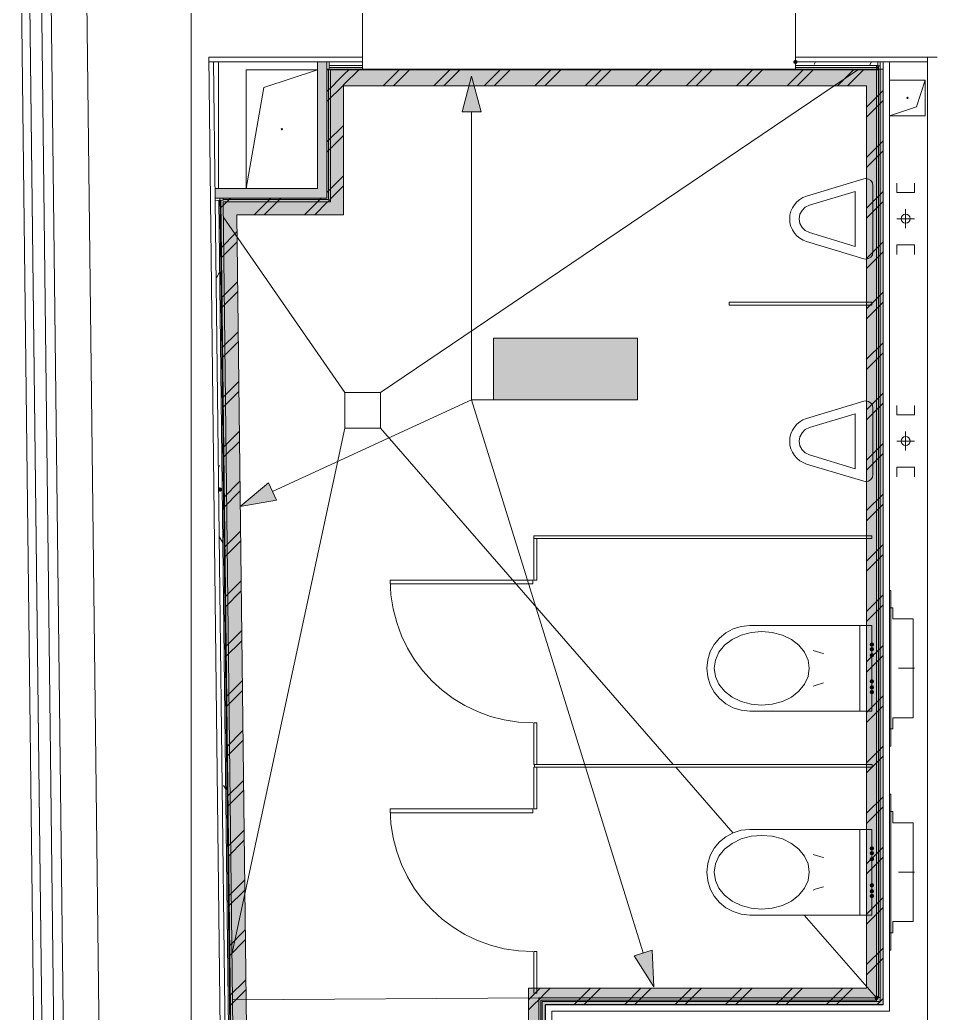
# Model space of a CAD drawing. Header units: millimetres. Extents: x 0 to 1189, y 0 to 841.
# Drawn here: x 680.97 to 719.36, y 448.33 to 490.1 of the extents above; entities that cross this region are included whole.
import ezdxf

# ---------------------------------------------------------------- set-up
doc = ezdxf.new("R2010")
doc.units = ezdxf.units.MM

msp = doc.modelspace()

# ---------------------------------------------------------------- hatches: boundary and pattern name
h = msp.add_hatch(color=7)
h.dxf.hatch_style = 2
h.paths.add_polyline_path([(693.87706, 482.605508), (693.477059, 482.605508), (693.477059, 488.334517), (693.87706, 488.334517)])
h = msp.add_hatch(color=7)
h.dxf.hatch_style = 2
h.paths.add_polyline_path([(713.57309, 488.244517), (713.636653, 488.270954), (713.66309, 488.334517), (713.636653, 488.398079), (713.57309, 488.424517), (713.503528, 488.398079), (713.47709, 488.334517), (713.503528, 488.270954)])
at = {"true_color": 0xcccccc}
h = msp.add_hatch(color=254, dxfattribs=at)
h.dxf.hatch_style = 2
h.paths.add_polyline_path([(694.577061, 487.334515), (693.87706, 487.334515), (693.87706, 488.034516)])
h = msp.add_hatch(color=254, dxfattribs=at)
h.dxf.hatch_style = 2
h.paths.add_polyline_path([(694.577061, 488.034516), (694.577061, 487.334515), (693.87706, 488.034516)])
h = msp.add_hatch(color=254, dxfattribs=at)
h.dxf.hatch_style = 2
h.paths.add_polyline_path([(694.577061, 487.334515), (694.577061, 488.034516), (716.557095, 488.034516), (716.557095, 487.334515)])
h = msp.add_hatch(color=254, dxfattribs=at)
h.dxf.hatch_style = 2
h.paths.add_polyline_path([(716.557095, 487.334515), (716.557095, 488.034516), (717.257096, 488.034516)])
h = msp.add_hatch(color=254, dxfattribs=at)
h.dxf.hatch_style = 2
h.paths.add_polyline_path([(716.557095, 487.334515), (717.257096, 488.034516), (717.257096, 487.334515)])
at = {"true_color": 0x0077b0}
h = msp.add_hatch(color=144, dxfattribs=at)
h.dxf.hatch_style = 2
h.paths.add_polyline_path([(699.956069, 487.734516), (700.35607, 486.242514), (699.556069, 486.242514)])
at = {"true_color": 0xcccccc}
h = msp.add_hatch(color=254, dxfattribs=at)
h.dxf.hatch_style = 2
h.paths.add_polyline_path([(694.577061, 482.605508), (693.87706, 482.605508), (693.87706, 487.334515), (694.577061, 487.334515)])
h = msp.add_hatch(color=254, dxfattribs=at)
h.dxf.hatch_style = 2
h.paths.add_polyline_path([(716.557095, 487.334515), (717.257096, 487.334515), (717.257096, 449.377457), (716.557095, 449.377457)])
h = msp.add_hatch(color=7)
h.dxf.hatch_style = 2
h.paths.add_polyline_path([(689.176053, 482.605508), (689.175053, 482.638508), (689.175053, 483.005509), (693.477059, 483.005509), (693.477059, 482.605508)])
h = msp.add_hatch(color=254, dxfattribs=at)
h.dxf.hatch_style = 2
h.paths.add_polyline_path([(690.083054, 481.905507), (689.383053, 481.905507), (689.375053, 482.605508)])
h = msp.add_hatch(color=254, dxfattribs=at)
h.dxf.hatch_style = 2
h.paths.add_polyline_path([(689.375053, 482.605508), (690.075054, 482.605508), (690.083054, 481.905507)])
h = msp.add_hatch(color=254, dxfattribs=at)
h.dxf.hatch_style = 2
h.paths.add_polyline_path([(690.083054, 481.905507), (690.075054, 482.605508), (693.87706, 482.605508), (693.87706, 481.905507)])
h = msp.add_hatch(color=254, dxfattribs=at)
h.dxf.hatch_style = 2
h.paths.add_polyline_path([(693.87706, 482.605508), (694.577061, 481.905507), (693.87706, 481.905507)])
h = msp.add_hatch(color=254, dxfattribs=at)
h.dxf.hatch_style = 2
h.paths.add_polyline_path([(694.577061, 482.605508), (694.577061, 481.905507), (693.87706, 482.605508)])
h = msp.add_hatch(color=254, dxfattribs=at)
h.dxf.hatch_style = 2
h.paths.add_polyline_path([(690.880056, 414.641404), (690.180054, 414.641404), (689.383053, 481.905507), (690.083054, 481.905507)])
at = {"true_color": 0xffffff}
h = msp.add_hatch(color=7, dxfattribs=at)
h.dxf.hatch_style = 2
h.paths.add_polyline_path([(700.874071, 476.717499), (706.93508, 476.717499), (706.93508, 474.129495), (700.874071, 474.129495)])
h = msp.add_hatch(color=7, dxfattribs=at)
h.dxf.hatch_style = 2
h.paths.add_polyline_path([(700.874071, 476.717499), (706.93508, 476.717499), (706.93508, 474.129495), (700.874071, 474.129495)])
h = msp.add_hatch(color=7, dxfattribs=at)
h.dxf.hatch_style = 2
h.paths.add_polyline_path([(700.874071, 476.717499), (706.93508, 476.717499), (706.93508, 474.129495), (700.874071, 474.129495)])
at = {"true_color": 0x0077b0}
h = msp.add_hatch(color=144, dxfattribs=at)
h.dxf.hatch_style = 2
h.paths.add_polyline_path([(701.177773, 476.736153), (702.18815, 476.736153), (702.261875, 476.710591), (702.286818, 476.634178), (702.286818, 474.816822), (702.261875, 474.742063), (702.18815, 474.718154), (702.111738, 474.742063), (702.086175, 474.816822), (702.086175, 476.532755), (701.279196, 476.532755), (701.279196, 474.816822), (701.253909, 474.742063), (701.177773, 474.718154), (701.101636, 474.742063), (701.076349, 474.816822), (701.076349, 476.634178), (701.101636, 476.710591)])
h = msp.add_hatch(color=144, dxfattribs=at)
h.dxf.hatch_style = 2
h.paths.add_polyline_path([(701.177773, 476.736153), (702.18815, 476.736153), (702.261875, 476.710591), (702.286818, 476.634178), (702.286818, 474.816822), (702.261875, 474.742063), (702.18815, 474.718154), (702.111738, 474.742063), (702.086175, 474.816822), (702.086175, 476.532755), (701.279196, 476.532755), (701.279196, 474.816822), (701.253909, 474.742063), (701.177773, 474.718154), (701.101636, 474.742063), (701.076349, 474.816822), (701.076349, 476.634178), (701.101636, 476.710591)])
h = msp.add_hatch(color=144, dxfattribs=at)
h.dxf.hatch_style = 2
h.paths.add_polyline_path([(701.177773, 476.736153), (702.18815, 476.736153), (702.261875, 476.710591), (702.286818, 476.634178), (702.286818, 474.816822), (702.261875, 474.742063), (702.18815, 474.718154), (702.111738, 474.742063), (702.086175, 474.816822), (702.086175, 476.532755), (701.279196, 476.532755), (701.279196, 474.816822), (701.253909, 474.742063), (701.177773, 474.718154), (701.101636, 474.742063), (701.076349, 474.816822), (701.076349, 476.634178), (701.101636, 476.710591)])
h = msp.add_hatch(color=144, dxfattribs=at)
h.dxf.hatch_style = 2
h.paths.add_polyline_path([(702.691653, 474.816822), (702.691653, 476.634178), (702.71694, 476.710591), (702.793077, 476.736153), (702.869214, 476.710591), (702.894501, 476.634178), (702.894501, 475.928623), (703.70148, 475.928623), (703.70148, 476.634178), (703.727042, 476.710591), (703.803455, 476.736153), (703.87718, 476.710591), (703.902122, 476.634178), (703.902122, 474.816822), (703.87718, 474.742063), (703.803455, 474.718154), (703.727042, 474.742063), (703.70148, 474.816822), (703.70148, 475.725776), (702.894501, 475.725776), (702.894501, 474.816822), (702.869214, 474.742063), (702.793077, 474.718154), (702.71694, 474.742063)])
h = msp.add_hatch(color=144, dxfattribs=at)
h.dxf.hatch_style = 2
h.paths.add_polyline_path([(702.691653, 474.816822), (702.691653, 476.634178), (702.71694, 476.710591), (702.793077, 476.736153), (702.869214, 476.710591), (702.894501, 476.634178), (702.894501, 475.928623), (703.70148, 475.928623), (703.70148, 476.634178), (703.727042, 476.710591), (703.803455, 476.736153), (703.87718, 476.710591), (703.902122, 476.634178), (703.902122, 474.816822), (703.87718, 474.742063), (703.803455, 474.718154), (703.727042, 474.742063), (703.70148, 474.816822), (703.70148, 475.725776), (702.894501, 475.725776), (702.894501, 474.816822), (702.869214, 474.742063), (702.793077, 474.718154), (702.71694, 474.742063)])
h = msp.add_hatch(color=144, dxfattribs=at)
h.dxf.hatch_style = 2
h.paths.add_polyline_path([(702.691653, 474.816822), (702.691653, 476.634178), (702.71694, 476.710591), (702.793077, 476.736153), (702.869214, 476.710591), (702.894501, 476.634178), (702.894501, 475.928623), (703.70148, 475.928623), (703.70148, 476.634178), (703.727042, 476.710591), (703.803455, 476.736153), (703.87718, 476.710591), (703.902122, 476.634178), (703.902122, 474.816822), (703.87718, 474.742063), (703.803455, 474.718154), (703.727042, 474.742063), (703.70148, 474.816822), (703.70148, 475.725776), (702.894501, 475.725776), (702.894501, 474.816822), (702.869214, 474.742063), (702.793077, 474.718154), (702.71694, 474.742063)])
h = msp.add_hatch(color=144, dxfattribs=at)
h.dxf.hatch_style = 2
h.paths.add_polyline_path([(706.226704, 476.736153), (706.327137, 476.727118), (706.420388, 476.699842), (706.505679, 476.654065), (706.582238, 476.58953), (706.647204, 476.511447), (706.693928, 476.425819), (706.722152, 476.332336), (706.731617, 476.230689), (706.708466, 476.086477), (706.639013, 475.940198), (706.004013, 474.918796), (706.630194, 474.918796), (706.70633, 474.893234), (706.731617, 474.816822), (706.70633, 474.742063), (706.630194, 474.718154), (705.823215, 474.718154), (705.747078, 474.742063), (705.721791, 474.816822), (705.738328, 474.876353), (706.478058, 476.064222), (706.516023, 476.146629), (706.52877, 476.230689), (706.507273, 476.347615), (706.441127, 476.445112), (706.343631, 476.511257), (706.226704, 476.532755), (706.142007, 476.516925), (706.06134, 476.469365), (705.984393, 476.389973), (705.910858, 476.278645), (705.874478, 476.243091), (705.823215, 476.230689), (705.747078, 476.256251), (705.721791, 476.332664), (705.730059, 476.3718), (705.832155, 476.531282), (705.948616, 476.645134), (706.07996, 476.713407)])
h = msp.add_hatch(color=144, dxfattribs=at)
h.dxf.hatch_style = 2
h.paths.add_polyline_path([(706.226704, 476.736153), (706.327137, 476.727118), (706.420388, 476.699842), (706.505679, 476.654065), (706.582238, 476.58953), (706.647204, 476.511447), (706.693928, 476.425819), (706.722152, 476.332336), (706.731617, 476.230689), (706.708466, 476.086477), (706.639013, 475.940198), (706.004013, 474.918796), (706.630194, 474.918796), (706.70633, 474.893234), (706.731617, 474.816822), (706.70633, 474.742063), (706.630194, 474.718154), (705.823215, 474.718154), (705.747078, 474.742063), (705.721791, 474.816822), (705.738328, 474.876353), (706.478058, 476.064222), (706.516023, 476.146629), (706.52877, 476.230689), (706.507273, 476.347615), (706.441127, 476.445112), (706.343631, 476.511257), (706.226704, 476.532755), (706.142007, 476.516925), (706.06134, 476.469365), (705.984393, 476.389973), (705.910858, 476.278645), (705.874478, 476.243091), (705.823215, 476.230689), (705.747078, 476.256251), (705.721791, 476.332664), (705.730059, 476.3718), (705.832155, 476.531282), (705.948616, 476.645134), (706.07996, 476.713407)])
h = msp.add_hatch(color=144, dxfattribs=at)
h.dxf.hatch_style = 2
h.paths.add_polyline_path([(706.226704, 476.736153), (706.327137, 476.727118), (706.420388, 476.699842), (706.505679, 476.654065), (706.582238, 476.58953), (706.647204, 476.511447), (706.693928, 476.425819), (706.722152, 476.332336), (706.731617, 476.230689), (706.708466, 476.086477), (706.639013, 475.940198), (706.004013, 474.918796), (706.630194, 474.918796), (706.70633, 474.893234), (706.731617, 474.816822), (706.70633, 474.742063), (706.630194, 474.718154), (705.823215, 474.718154), (705.747078, 474.742063), (705.721791, 474.816822), (705.738328, 474.876353), (706.478058, 476.064222), (706.516023, 476.146629), (706.52877, 476.230689), (706.507273, 476.347615), (706.441127, 476.445112), (706.343631, 476.511257), (706.226704, 476.532755), (706.142007, 476.516925), (706.06134, 476.469365), (705.984393, 476.389973), (705.910858, 476.278645), (705.874478, 476.243091), (705.823215, 476.230689), (705.747078, 476.256251), (705.721791, 476.332664), (705.730059, 476.3718), (705.832155, 476.531282), (705.948616, 476.645134), (706.07996, 476.713407)])
h = msp.add_hatch(color=144, dxfattribs=at)
h.dxf.hatch_style = 2
h.paths.add_polyline_path([(705.215361, 475.220311), (704.408381, 475.220311), (704.332245, 475.245874), (704.306958, 475.322286), (704.332245, 475.398423), (704.408381, 475.42371), (705.215361, 475.42371), (705.291497, 475.398423), (705.316784, 475.322286), (705.291497, 475.245874)])
h = msp.add_hatch(color=144, dxfattribs=at)
h.dxf.hatch_style = 2
h.paths.add_polyline_path([(705.215361, 475.220311), (704.408381, 475.220311), (704.332245, 475.245874), (704.306958, 475.322286), (704.332245, 475.398423), (704.408381, 475.42371), (705.215361, 475.42371), (705.291497, 475.398423), (705.316784, 475.322286), (705.291497, 475.245874)])
h = msp.add_hatch(color=144, dxfattribs=at)
h.dxf.hatch_style = 2
h.paths.add_polyline_path([(705.215361, 475.220311), (704.408381, 475.220311), (704.332245, 475.245874), (704.306958, 475.322286), (704.332245, 475.398423), (704.408381, 475.42371), (705.215361, 475.42371), (705.291497, 475.398423), (705.316784, 475.322286), (705.291497, 475.245874)])
h = msp.add_hatch(color=7)
h.dxf.hatch_style = 2
h.paths.add_polyline_path([(689.384053, 470.439489), (689.320491, 470.413052), (689.294053, 470.349489), (689.320491, 470.285927), (689.384053, 470.259489), (689.447616, 470.285927), (689.474053, 470.349489), (689.447616, 470.413052)])
h = msp.add_hatch(color=144, dxfattribs=at)
h.dxf.hatch_style = 2
h.paths.add_polyline_path([(690.232055, 469.640488), (691.420056, 470.62949), (691.755057, 469.902489)])
h = msp.add_hatch(color=7)
h.dxf.hatch_style = 2
h.paths.add_polyline_path([(716.787095, 463.744479), (716.850658, 463.770917), (716.877095, 463.834479), (716.850658, 463.898042), (716.787095, 463.924479), (716.777095, 463.924479), (716.713532, 463.898042), (716.687095, 463.834479), (716.713532, 463.770917), (716.777095, 463.744479)])
h = msp.add_hatch(color=7)
h.dxf.hatch_style = 2
h.paths.add_polyline_path([(716.777095, 463.724479), (716.713532, 463.698042), (716.687095, 463.634479), (716.713532, 463.570916), (716.777095, 463.544479), (716.787095, 463.544479), (716.850658, 463.570916), (716.877095, 463.634479), (716.850658, 463.698042), (716.787095, 463.724479)])
h = msp.add_hatch(color=7)
h.dxf.hatch_style = 2
h.paths.add_polyline_path([(716.787095, 463.294479), (716.850658, 463.320916), (716.877095, 463.384479), (716.850658, 463.448041), (716.787095, 463.474479), (716.777095, 463.474479), (716.713532, 463.448041), (716.687095, 463.384479), (716.713532, 463.320916), (716.777095, 463.294479)])
h = msp.add_hatch(color=7)
h.dxf.hatch_style = 2
h.paths.add_polyline_path([(716.777095, 462.374477), (716.713532, 462.34804), (716.687095, 462.284477), (716.713532, 462.220914), (716.777095, 462.194477), (716.787095, 462.194477), (716.850658, 462.220914), (716.877095, 462.284477), (716.850658, 462.34804), (716.787095, 462.374477)])
h = msp.add_hatch(color=7)
h.dxf.hatch_style = 2
h.paths.add_polyline_path([(716.787095, 461.944476), (716.850658, 461.970914), (716.877095, 462.034477), (716.850658, 462.098039), (716.787095, 462.124477), (716.777095, 462.124477), (716.713532, 462.098039), (716.687095, 462.034477), (716.713532, 461.970914), (716.777095, 461.944476)])
h = msp.add_hatch(color=7)
h.dxf.hatch_style = 2
h.paths.add_polyline_path([(716.777095, 461.924476), (716.713532, 461.898039), (716.687095, 461.834476), (716.713532, 461.770914), (716.777095, 461.744476), (716.787095, 461.744476), (716.850658, 461.770914), (716.877095, 461.834476), (716.850658, 461.898039), (716.787095, 461.924476)])
h = msp.add_hatch(color=7)
h.dxf.hatch_style = 2
h.paths.add_polyline_path([(716.787095, 455.170466), (716.850658, 455.196904), (716.877095, 455.260466), (716.850658, 455.324029), (716.787095, 455.350466), (716.777095, 455.350466), (716.713532, 455.324029), (716.687095, 455.260466), (716.713532, 455.196904), (716.777095, 455.170466)])
h = msp.add_hatch(color=7)
h.dxf.hatch_style = 2
h.paths.add_polyline_path([(716.777095, 455.150466), (716.713532, 455.124029), (716.687095, 455.060466), (716.713532, 454.996903), (716.777095, 454.970466), (716.787095, 454.970466), (716.850658, 454.996903), (716.877095, 455.060466), (716.850658, 455.124029), (716.787095, 455.150466)])
h = msp.add_hatch(color=7)
h.dxf.hatch_style = 2
h.paths.add_polyline_path([(716.787095, 454.720465), (716.850658, 454.746903), (716.877095, 454.810466), (716.850658, 454.874028), (716.787095, 454.900466), (716.777095, 454.900466), (716.713532, 454.874028), (716.687095, 454.810466), (716.713532, 454.746903), (716.777095, 454.720465)])
h = msp.add_hatch(color=7)
h.dxf.hatch_style = 2
h.paths.add_polyline_path([(716.777095, 453.800464), (716.713532, 453.774026), (716.687095, 453.710464), (716.713532, 453.646901), (716.777095, 453.620464), (716.787095, 453.620464), (716.850658, 453.646901), (716.877095, 453.710464), (716.850658, 453.774026), (716.787095, 453.800464)])
h = msp.add_hatch(color=7)
h.dxf.hatch_style = 2
h.paths.add_polyline_path([(716.787095, 453.370463), (716.850658, 453.396901), (716.877095, 453.460463), (716.850658, 453.524026), (716.787095, 453.550464), (716.777095, 453.550464), (716.713532, 453.524026), (716.687095, 453.460463), (716.713532, 453.396901), (716.777095, 453.370463)])
h = msp.add_hatch(color=7)
h.dxf.hatch_style = 2
h.paths.add_polyline_path([(716.777095, 453.350463), (716.713532, 453.324026), (716.687095, 453.260463), (716.713532, 453.196901), (716.777095, 453.170463), (716.787095, 453.170463), (716.850658, 453.196901), (716.877095, 453.260463), (716.850658, 453.324026), (716.787095, 453.350463)])
h = msp.add_hatch(color=144, dxfattribs=at)
h.dxf.hatch_style = 2
h.paths.add_polyline_path([(707.611081, 449.440457), (706.78708, 450.748459), (707.551081, 450.98546)])
at = {"true_color": 0xcccccc}
h = msp.add_hatch(color=254, dxfattribs=at)
h.dxf.hatch_style = 2
h.paths.add_polyline_path([(702.350073, 449.377457), (703.050074, 449.377457), (703.050074, 448.677456)])
h = msp.add_hatch(color=254, dxfattribs=at)
h.dxf.hatch_style = 2
h.paths.add_polyline_path([(702.350073, 448.677456), (702.350073, 449.377457), (703.050074, 448.677456)])
h = msp.add_hatch(color=254, dxfattribs=at)
h.dxf.hatch_style = 2
h.paths.add_polyline_path([(716.557095, 449.377457), (716.557095, 448.677456), (703.050074, 448.677456), (703.050074, 449.377457)])
h = msp.add_hatch(color=254, dxfattribs=at)
h.dxf.hatch_style = 2
h.paths.add_polyline_path([(716.557095, 449.377457), (717.257096, 449.377457), (717.257096, 448.677456)])
h = msp.add_hatch(color=254, dxfattribs=at)
h.dxf.hatch_style = 2
h.paths.add_polyline_path([(716.557095, 448.677456), (716.557095, 449.377457), (717.257096, 448.677456)])
h = msp.add_hatch(color=7)
h.dxf.hatch_style = 2
h.paths.add_polyline_path([(717.067096, 448.984457), (717.040658, 449.048019), (716.977095, 449.074457), (716.913533, 449.048019), (716.887095, 448.984457), (716.887095, 448.970457), (716.913533, 448.906894), (716.977095, 448.880456), (717.040658, 448.906894), (717.067096, 448.970457)])
h = msp.add_hatch(color=254, dxfattribs=at)
h.dxf.hatch_style = 2
h.paths.add_polyline_path([(702.350073, 448.677456), (703.050074, 448.677456), (703.050074, 446.887453), (702.350073, 446.887453)])

# ---------------------------------------------------------------- linework, layer by layer
at = {"color": 7, "lineweight": 0}
for points in [[(688.173051, 237.332133), (688.173051, 497.564531)], [(681.847042, 422.416416), (680.96804, 496.99653)], [(682.195042, 422.066416), (681.316041, 496.640529)], [(681.322041, 496.646529), (682.201042, 422.065416)], [(681.819042, 496.134529), (682.564043, 432.935432)], [(682.964043, 432.940432), (682.240042, 494.434526)], [(684.464046, 432.957432), (683.740045, 494.434526)], [(695.367062, 488.534517), (695.367062, 491.834522)], [(713.56709, 491.834522), (713.56709, 488.534517)], [(688.909052, 488.534517), (695.367062, 488.534517)], [(688.909052, 488.534517), (688.909052, 488.334517)], [(689.561053, 433.217433), (688.909052, 488.534517)], [(688.909052, 488.334517), (693.96706, 488.334517)], [(689.112053, 488.337517), (688.912053, 488.334517)], [(689.180053, 482.513508), (689.112053, 488.337517)], [(689.311053, 488.334517), (689.311053, 483.005509)], [(693.477059, 488.334517), (693.477059, 483.005509)], [(693.87706, 488.334517), (693.87706, 482.605508)], [(693.96706, 488.334517), (695.367062, 488.334517)], [(693.96706, 488.334517), (693.96706, 488.004516)], [(695.367062, 488.004516), (695.367062, 488.534517)], [(719.527099, 488.534517), (713.56709, 488.534517)], [(713.56709, 488.534517), (713.56709, 488.004516)], [(717.037095, 488.334517), (713.57309, 488.334517)], [(714.418091, 488.334517), (714.352091, 488.219517)], [(716.765095, 488.334517), (716.678095, 488.184517)], [(717.037095, 488.334517), (719.127099, 488.334517)], [(717.037095, 488.004516), (717.037095, 488.334517)], [(717.127096, 488.334517), (717.127096, 448.820456)], [(717.257096, 448.690456), (717.257096, 488.334517)], [(717.527096, 448.420456), (717.527096, 488.334517)], [(719.127099, 413.741403), (719.127099, 488.534517)], [(690.477055, 483.005509), (690.477055, 488.005516)], [(690.477055, 488.005516), (693.477059, 488.005516)], [(693.477059, 488.005516), (690.477055, 488.005516)], [(690.477055, 488.005516), (690.477055, 483.005509)], [(691.227056, 487.255515), (693.477059, 488.005516)], [(693.87706, 488.034516), (693.87706, 487.334515)], [(716.557095, 488.034516), (693.87706, 488.034516)], [(693.96706, 488.004516), (693.87706, 488.004516)], [(693.93706, 482.545508), (693.93706, 488.004516)], [(693.96706, 488.184517), (695.367062, 488.184517)], [(693.96706, 488.094516), (695.367062, 488.094516)], [(694.02706, 488.004516), (695.367062, 488.004516)], [(694.02706, 482.455508), (694.02706, 488.004516)], [(694.577061, 487.364515), (695.247062, 488.034516)], [(694.577061, 487.789516), (694.823062, 488.034516)], [(713.56709, 488.004516), (695.367062, 488.004516)], [(716.194094, 488.004516), (696.127064, 474.434496)], [(696.244064, 487.334515), (696.944065, 488.034516)], [(696.669064, 487.334515), (697.369065, 488.034516)], [(698.366067, 487.334515), (699.066068, 488.034516)], [(698.790068, 487.334515), (699.490069, 488.034516)], [(700.48707, 487.334515), (701.187071, 488.034516)], [(700.911071, 487.334515), (701.611072, 488.034516)], [(702.608073, 487.334515), (703.308074, 488.034516)], [(703.033074, 487.334515), (703.733075, 488.034516)], [(704.730077, 487.334515), (705.430078, 488.034516)], [(705.154077, 487.334515), (705.854078, 488.034516)], [(706.85108, 487.334515), (707.551081, 488.034516)], [(707.275081, 487.334515), (707.975082, 488.034516)], [(708.972083, 487.334515), (709.672084, 488.034516)], [(709.397084, 487.334515), (710.097085, 488.034516)], [(711.094086, 487.334515), (711.794087, 488.034516)], [(711.518087, 487.334515), (712.218088, 488.034516)], [(713.21509, 487.334515), (713.915091, 488.034516)], [(713.56709, 488.184517), (717.037095, 488.184517)], [(713.56709, 488.094516), (717.037095, 488.094516)], [(713.56709, 488.004516), (717.037095, 488.004516)], [(713.63909, 487.334515), (714.339091, 488.034516)], [(715.336093, 487.334515), (716.036094, 488.034516)], [(715.761094, 487.334515), (716.461095, 488.034516)], [(717.257096, 488.034516), (716.557095, 488.034516)], [(717.127096, 488.169517), (716.977095, 488.169517)], [(716.977095, 488.169517), (716.977095, 448.984457)], [(717.067096, 488.169517), (717.067096, 448.984457)], [(717.257096, 449.377457), (717.257096, 488.034516)], [(694.12306, 487.334515), (694.350061, 487.562516)], [(694.350061, 487.562516), (694.577061, 487.789516)], [(717.527096, 487.570516), (719.027099, 487.570516)], [(719.027099, 487.570516), (717.527096, 487.570516)], [(719.027099, 487.570516), (718.652098, 486.445514)], [(719.027099, 487.570516), (719.027099, 486.070513)], [(719.027099, 486.070513), (719.027099, 487.570516)], [(690.477055, 483.005509), (691.227056, 487.255515)], [(693.87706, 486.664514), (694.547061, 487.334515)], [(693.87706, 487.089515), (694.12306, 487.334515)], [(693.87706, 487.334515), (693.87706, 482.605508)], [(694.547061, 487.334515), (694.562061, 487.349515)], [(694.562061, 487.349515), (694.577061, 487.364515)], [(694.577061, 487.334515), (716.557095, 487.334515)], [(694.577061, 481.905507), (694.577061, 487.334515)], [(716.557095, 487.334515), (716.557095, 449.377457)], [(716.557095, 486.434514), (717.257096, 487.134515)], [(716.557095, 486.010513), (717.257096, 486.710514)], [(718.252097, 486.820514), (718.277097, 486.845514), (718.302097, 486.820514)], [(718.252097, 486.820514), (718.265097, 486.842514)], [(718.302097, 486.820514), (718.277097, 486.795514), (718.252097, 486.820514)], [(718.301097, 486.814514), (718.277097, 486.795514), (718.265097, 486.799514)], [(718.277097, 486.845514), (718.301097, 486.827514)], [(718.652098, 486.445514), (717.527096, 486.070513)], [(719.027099, 486.070513), (717.527096, 486.070513)], [(717.527096, 486.070513), (719.027099, 486.070513)], [(691.952057, 485.505512), (691.977057, 485.530512), (692.002057, 485.505512)], [(692.002057, 485.505512), (691.977057, 485.480512), (691.952057, 485.505512)], [(691.953057, 485.511512), (691.977057, 485.530512), (691.990057, 485.526512)], [(691.977057, 485.480512), (691.953057, 485.498512)], [(692.002057, 485.505512), (691.990057, 485.483512)], [(693.87706, 484.967512), (694.577061, 485.667513)], [(693.87706, 484.543511), (694.577061, 485.243512)], [(716.557095, 484.313511), (717.257096, 485.013512)], [(716.557095, 483.88951), (717.257096, 484.589511)], [(693.87706, 482.846508), (694.577061, 483.546509)], [(716.440095, 483.418509), (714.038091, 482.692508)], [(716.440095, 483.418509), (716.527095, 483.430509), (716.644001, 483.406978), (716.739345, 483.342759), (716.803564, 483.247415), (716.827095, 483.130509)], [(693.477059, 483.005509), (689.175053, 483.005509)], [(689.175053, 483.005509), (689.175053, 482.605508)], [(694.06006, 482.605508), (694.577061, 483.122509)], [(716.077094, 482.890508), (714.154091, 482.309508)], [(716.077094, 480.579505), (716.077094, 482.890508)], [(716.557095, 482.191507), (717.257096, 482.891508)], [(716.827095, 480.341505), (716.827095, 483.130509)], [(717.827097, 483.240509), (717.827097, 482.840508)], [(718.577098, 482.840508), (718.577098, 483.240509)], [(693.87706, 482.605508), (689.175053, 482.605508)], [(689.510053, 482.517508), (689.180053, 482.513508)], [(689.761054, 433.220433), (689.180053, 482.513508)], [(689.911054, 433.222433), (689.330053, 482.514508)], [(689.375053, 482.605508), (689.383053, 481.905507)], [(693.87706, 482.605508), (689.375053, 482.605508)], [(689.384053, 482.595508), (689.393053, 482.605508)], [(690.001054, 433.223433), (689.420053, 482.515508)], [(689.509053, 482.605508), (689.510053, 482.517508)], [(689.510053, 482.545508), (693.93706, 482.545508)], [(690.091054, 433.224433), (689.511053, 482.455508)], [(689.511053, 482.455508), (694.02706, 482.455508)], [(689.597054, 482.385508), (689.817054, 482.605508)], [(690.814055, 481.905507), (691.514056, 482.605508)], [(691.239056, 481.905507), (691.939057, 482.605508)], [(692.936059, 481.905507), (693.63606, 482.605508)], [(693.87706, 482.422508), (693.96906, 482.513508)], [(693.96906, 482.513508), (694.06006, 482.605508)], [(714.040091, 480.777505), (713.888007, 480.836714), (713.750231, 480.918177), (713.628604, 481.019398), (713.524965, 481.137881), (713.441154, 481.271129), (713.379012, 481.416647), (713.340377, 481.571938), (713.32709, 481.734507), (713.340332, 481.897036), (713.37884, 482.052242), (713.440785, 482.197673), (713.52434, 482.330883), (713.627676, 482.44942), (713.748965, 482.550836), (713.88638, 482.632682), (714.038091, 482.692508)], [(716.557095, 481.767507), (717.257096, 482.467508)], [(717.827097, 482.840508), (718.577098, 482.840508)], [(689.380053, 482.167507), (689.597054, 482.385508)], [(693.360059, 481.905507), (693.87706, 482.422508)], [(714.155091, 481.160506), (713.98106, 481.24499), (713.845841, 481.376631), (713.758247, 481.54371), (713.72709, 481.734507), (713.75809, 481.925319), (713.845341, 482.092507), (713.980216, 482.224445), (714.154091, 482.309508)], [(718.202097, 481.340506), (718.202097, 482.140507)], [(689.383053, 481.905507), (690.180054, 414.641404)], [(689.517053, 481.826507), (694.627061, 474.434496)], [(690.083054, 481.905507), (693.87706, 481.905507)], [(690.880056, 414.641404), (690.083054, 481.905507)], [(694.577061, 481.905507), (693.87706, 481.905507)], [(718.577098, 481.740507), (717.827097, 481.740507)], [(689.400053, 480.490505), (690.092054, 481.182506)], [(689.405053, 480.071504), (690.097054, 480.762505)], [(714.040091, 480.777505), (716.440095, 480.052504)], [(714.155091, 481.160506), (716.077094, 480.579505)], [(716.557095, 480.070504), (717.257096, 480.770505)], [(716.557095, 479.646503), (717.257096, 480.346505)], [(717.827097, 480.640505), (718.577098, 480.640505)], [(717.827097, 480.240504), (717.827097, 480.640505)], [(718.577098, 480.640505), (718.577098, 480.240504)], [(716.827095, 480.341505), (716.803564, 480.222598), (716.739345, 480.127254), (716.644001, 480.063035), (716.527095, 480.039504), (716.440095, 480.052504)], [(689.366053, 479.487503), (689.234053, 479.258503)], [(689.425053, 478.393502), (690.116054, 479.085503)], [(689.430053, 477.974501), (690.121054, 478.666502)], [(716.557095, 477.949501), (717.257096, 478.649502)], [(716.777095, 478.230501), (710.777086, 478.230501)], [(710.777086, 478.230501), (710.777086, 478.110501)], [(710.777086, 478.110501), (716.777095, 478.110501)], [(716.557095, 477.5255), (717.257096, 478.225501)], [(716.777095, 478.110501), (716.777095, 478.230501)], [(689.449053, 476.297498), (690.141054, 476.989499)], [(689.454053, 475.878498), (690.146054, 476.569499)], [(716.557095, 475.828498), (717.257096, 476.528499)], [(716.557095, 475.403497), (717.257096, 476.103498)], [(689.474053, 474.200495), (690.166054, 474.892496)], [(689.479053, 473.781495), (690.171054, 474.473496)], [(696.127064, 474.434496), (694.627061, 474.434496)], [(694.627061, 474.434496), (694.627061, 472.934493)], [(696.127064, 472.934493), (696.127064, 474.434496)], [(716.557095, 473.706494), (717.257096, 474.406495)], [(716.440095, 474.065495), (714.038091, 473.339494)], [(716.440095, 474.065495), (716.527095, 474.077495), (716.644001, 474.053964), (716.739345, 473.989745), (716.803564, 473.894401), (716.827095, 473.777495)], [(716.557095, 473.282494), (717.257096, 473.982495)], [(716.827095, 470.98849), (716.827095, 473.777495)], [(717.827097, 473.887495), (717.827097, 473.487494)], [(718.577098, 473.487494), (718.577098, 473.887495)], [(714.040091, 471.423491), (713.888007, 471.48303), (713.750231, 471.564741), (713.628604, 471.66614), (713.524965, 471.784741), (713.441154, 471.918062), (713.379012, 472.063617), (713.340377, 472.218922), (713.32709, 472.381492), (713.340332, 472.544022), (713.37884, 472.699227), (713.440785, 472.844659), (713.52434, 472.977868), (713.627676, 473.096406), (713.748965, 473.197822), (713.88638, 473.279668), (714.038091, 473.339494)], [(716.077094, 473.537494), (714.154091, 472.956493)], [(716.077094, 471.226491), (716.077094, 473.537494)], [(717.827097, 473.487494), (718.577098, 473.487494)], [(694.627061, 472.934493), (689.884054, 450.798459)], [(694.627061, 472.934493), (696.127064, 472.934493)], [(696.127064, 472.934493), (708.433082, 458.790472)], [(714.155091, 471.806492), (713.98106, 471.891132), (713.845841, 472.023117), (713.758247, 472.190539), (713.72709, 472.381492), (713.75809, 472.572305), (713.845341, 472.739493), (713.980216, 472.871431), (714.154091, 472.956493)], [(689.499053, 472.104492), (690.191054, 472.796493)], [(718.202097, 471.987492), (718.202097, 472.787493)], [(689.504053, 471.685491), (690.196054, 472.376492)], [(716.557095, 471.585491), (717.257096, 472.285492)], [(718.577098, 472.387492), (717.827097, 472.387492)], [(714.155091, 471.806492), (716.077094, 471.226491)], [(716.557095, 471.161491), (717.257096, 471.861492)], [(689.365053, 471.357491), (689.313053, 471.266491)], [(714.040091, 471.423491), (716.440095, 470.69949)], [(717.827097, 471.287491), (718.577098, 471.287491)], [(717.827097, 470.88749), (717.827097, 471.287491)], [(718.577098, 471.287491), (718.577098, 470.88749)], [(716.827095, 470.98849), (716.803564, 470.869006), (716.739345, 470.773615), (716.644001, 470.709162), (716.527095, 470.68549), (716.440095, 470.69949)], [(689.384053, 470.349489), (689.322053, 470.456489)], [(689.524053, 470.007489), (690.216054, 470.69949)], [(689.529053, 469.588488), (690.221055, 470.280489)], [(716.557095, 469.464488), (717.257096, 470.164489)], [(716.557095, 469.039487), (717.257096, 469.739488)], [(689.500053, 468.116486), (689.352053, 468.372486)], [(689.549053, 467.911486), (690.241055, 468.603487)], [(716.777095, 468.410486), (702.577073, 468.410486)], [(702.577073, 468.410486), (702.577073, 468.290486)], [(702.577073, 468.290486), (716.777095, 468.290486)], [(702.577073, 468.290486), (702.577073, 466.540483)], [(702.697074, 468.290486), (702.577073, 468.290486)], [(702.697074, 466.540483), (702.697074, 468.290486)], [(716.777095, 468.290486), (716.777095, 468.410486)], [(689.554053, 467.492485), (690.246055, 468.184486)], [(716.557095, 467.342485), (717.257096, 468.042486)], [(716.557095, 466.918484), (717.257096, 467.618485)], [(689.574054, 465.814482), (690.265055, 466.506483)], [(702.537073, 460.540474), (701.923724, 460.571459), (701.328066, 460.662402), (700.753117, 460.810284), (700.201898, 461.012084), (699.677427, 461.264786), (699.182722, 461.565368), (698.720805, 461.910814), (698.294692, 462.298102), (697.907403, 462.724215), (697.561958, 463.186133), (697.261376, 463.680837), (697.008674, 464.205308), (696.806873, 464.756527), (696.658992, 465.331476), (696.568049, 465.927134), (696.537064, 466.540483)], [(696.537064, 466.380483), (696.537064, 466.540483)], [(702.537073, 466.540483), (696.537064, 466.540483)], [(702.537073, 466.380483), (696.537064, 466.380483)], [(702.537073, 466.380483), (702.537073, 466.540483)], [(702.577073, 466.540483), (702.697074, 466.540483)], [(689.579054, 465.395482), (690.270055, 466.087483)], [(716.557095, 465.221481), (717.257096, 465.921483)], [(717.527096, 466.109483), (717.577096, 466.109483)], [(717.577096, 466.109483), (717.577096, 459.559473)], [(716.557095, 464.797481), (717.257096, 465.497482)], [(717.527096, 465.384482), (717.667096, 465.384482)], [(717.667096, 465.384482), (717.667096, 464.914481)], [(717.667096, 464.914481), (718.517098, 464.914481)], [(718.517098, 464.914481), (718.517098, 460.754475)], [(711.646087, 461.034475), (711.283356, 461.071049), (710.945492, 461.175944), (710.639738, 461.341917), (710.373335, 461.561726), (710.153526, 461.828129), (709.987553, 462.133883), (709.882659, 462.471747), (709.846084, 462.834478), (709.882659, 463.197496), (709.987553, 463.535494), (710.153526, 463.841266), (710.373335, 464.107605), (710.639738, 464.327302), (710.945492, 464.493152), (711.283356, 464.597947), (711.646087, 464.634481)], [(716.777095, 464.634481), (711.646087, 464.634481)], [(716.277094, 461.034475), (716.277094, 464.634481)], [(716.277094, 464.634481), (716.777095, 464.634481)], [(716.777095, 461.034475), (716.777095, 464.634481)], [(716.777095, 464.634481), (716.777095, 461.034475)], [(689.598054, 463.718479), (690.290055, 464.41048)], [(710.905086, 464.04648), (711.284087, 464.23148)], [(711.284087, 464.23148), (711.707087, 464.34648)], [(711.707087, 464.34648), (712.152088, 464.38448)], [(712.152088, 464.38448), (712.597089, 464.34648)], [(712.597089, 464.34648), (713.020089, 464.23148)], [(713.020089, 464.23148), (713.39909, 464.04648)], [(689.603054, 463.299479), (690.295055, 463.99148)], [(710.350085, 463.507479), (710.589086, 463.801479)], [(710.589086, 463.801479), (710.905086, 464.04648)], [(713.39909, 464.04648), (713.71609, 463.801479)], [(713.71609, 463.801479), (713.954091, 463.507479)], [(716.557095, 463.100478), (717.257096, 463.800479)], [(716.787095, 463.634479), (716.787095, 463.834479)], [(716.787095, 463.634479), (716.787095, 463.834479)], [(710.202085, 463.179478), (710.350085, 463.507479)], [(713.954091, 463.507479), (714.102091, 463.179478)], [(714.315091, 463.584479), (714.729092, 463.457479)], [(714.729092, 463.457479), (714.755092, 463.452479)], [(716.557095, 462.675478), (717.257096, 463.375479)], [(716.787095, 463.366479), (716.787095, 463.384479)], [(716.787095, 462.284477), (716.787095, 463.384479)], [(710.152085, 462.834478), (710.202085, 463.179478)], [(710.202085, 462.490477), (710.152085, 462.834478)], [(714.102091, 463.179478), (714.152091, 462.834478)], [(714.152091, 462.834478), (714.102091, 462.490477)], [(717.900097, 462.834478), (718.580098, 462.834478)], [(710.350085, 462.162477), (710.202085, 462.490477)], [(714.102091, 462.490477), (713.954091, 462.162477)], [(689.623054, 461.622476), (690.315055, 462.313477)], [(710.589086, 461.868476), (710.350085, 462.162477)], [(713.954091, 462.162477), (713.71609, 461.868476)], [(714.401091, 462.118477), (714.315091, 462.085477)], [(714.755092, 462.217477), (714.401091, 462.118477)], [(716.787095, 462.284477), (716.787095, 462.303477)], [(716.787095, 461.834476), (716.787095, 462.034477)], [(716.787095, 461.834476), (716.787095, 462.034477)], [(689.628054, 461.202475), (690.320055, 461.894476)], [(710.905086, 461.623476), (710.589086, 461.868476)], [(711.284087, 461.438476), (710.905086, 461.623476)], [(713.39909, 461.623476), (713.020089, 461.438476)], [(713.71609, 461.868476), (713.39909, 461.623476)], [(716.557095, 460.978475), (717.257096, 461.678476)], [(711.707087, 461.323475), (711.284087, 461.438476)], [(712.152088, 461.284475), (711.707087, 461.323475)], [(712.597089, 461.323475), (712.152088, 461.284475)], [(713.020089, 461.438476), (712.597089, 461.323475)], [(716.557095, 460.554474), (717.257096, 461.254475)], [(711.646087, 461.034475), (716.777095, 461.034475)], [(716.777095, 461.034475), (716.277094, 461.034475)], [(717.667096, 460.754475), (717.667096, 460.284474)], [(718.517098, 460.754475), (717.667096, 460.754475)], [(702.577073, 460.540474), (702.577073, 458.790472)], [(702.697074, 460.540474), (702.577073, 460.540474)], [(702.697074, 458.790472), (702.697074, 460.540474)], [(689.648054, 459.525473), (690.340055, 460.217474)], [(717.667096, 460.284474), (717.527096, 460.284474)], [(689.653054, 459.106472), (690.345055, 459.798473)], [(716.557095, 458.857472), (717.257096, 459.557473)], [(717.577096, 459.559473), (717.527096, 459.559473)], [(716.557095, 458.433471), (717.257096, 459.133472)], [(702.577073, 458.790472), (702.697074, 458.790472)], [(702.577073, 458.670471), (702.577073, 456.920469)], [(702.697074, 458.670471), (702.577073, 458.670471)], [(716.797095, 458.790472), (702.597073, 458.790472)], [(702.597073, 458.790472), (702.597073, 458.670471)], [(702.597073, 458.670471), (716.797095, 458.670471)], [(702.697074, 456.920469), (702.697074, 458.670471)], [(708.538082, 458.670471), (710.946086, 455.902467)], [(716.797095, 458.670471), (716.797095, 458.790472)], [(689.622054, 457.74547), (689.525053, 457.91347)], [(689.673054, 457.42947), (690.365055, 458.120471)], [(689.678054, 457.009469), (690.370055, 457.70147)], [(716.557095, 456.736468), (717.257096, 457.43647)], [(717.527096, 457.53547), (717.577096, 457.53547)], [(717.577096, 457.53547), (717.577096, 450.98546)], [(716.557095, 456.311468), (717.257096, 457.011469)], [(702.537073, 450.92046), (701.923724, 450.951445), (701.328066, 451.042388), (700.753117, 451.190269), (700.201898, 451.39207), (699.677427, 451.644771), (699.182722, 451.945354), (698.720805, 452.290799), (698.294692, 452.678087), (697.907403, 453.1042), (697.561958, 453.566118), (697.261376, 454.060822), (697.008674, 454.585293), (696.806873, 455.136513), (696.658992, 455.711461), (696.568049, 456.307119), (696.537064, 456.920469)], [(696.537064, 456.760469), (696.537064, 456.920469)], [(702.537073, 456.920469), (696.537064, 456.920469)], [(702.537073, 456.760469), (696.537064, 456.760469)], [(702.537073, 456.760469), (702.537073, 456.920469)], [(702.577073, 456.920469), (702.697074, 456.920469)], [(717.527096, 456.810469), (717.667096, 456.810469)], [(717.667096, 456.810469), (717.667096, 456.340468)], [(717.667096, 456.340468), (718.517098, 456.340468)], [(718.517098, 456.340468), (718.517098, 452.180462)], [(689.698054, 455.332466), (690.390055, 456.024467)], [(711.646087, 452.460462), (711.283356, 452.497036), (710.945492, 452.601931), (710.639738, 452.767904), (710.373335, 452.987713), (710.153526, 453.254116), (709.987553, 453.55987), (709.882659, 453.897734), (709.846084, 454.260465), (709.882659, 454.623196), (709.987553, 454.96106), (710.153526, 455.266814), (710.373335, 455.533217), (710.639738, 455.753026), (710.945492, 455.918998), (711.283356, 456.023893), (711.646087, 456.060467)], [(711.284087, 455.657467), (711.707087, 455.771467)], [(716.777095, 456.060467), (711.646087, 456.060467)], [(711.707087, 455.771467), (712.152088, 455.810467)], [(712.152088, 455.810467), (712.597089, 455.771467)], [(712.597089, 455.771467), (713.020089, 455.657467)], [(716.277094, 452.460462), (716.277094, 456.060467)], [(716.277094, 456.060467), (716.777095, 456.060467)], [(716.777095, 452.460462), (716.777095, 456.060467)], [(716.777095, 456.060467), (716.777095, 452.460462)], [(689.648054, 455.590467), (689.633054, 455.564467)], [(689.703054, 454.913466), (690.395055, 455.605467)], [(710.589086, 455.227466), (710.905086, 455.472467)], [(710.905086, 455.472467), (711.284087, 455.657467)], [(713.020089, 455.657467), (713.39909, 455.472467)], [(713.39909, 455.472467), (713.71609, 455.227466)], [(716.557095, 454.614465), (717.257096, 455.314466)], [(710.202085, 454.605465), (710.350085, 454.933466)], [(710.350085, 454.933466), (710.589086, 455.227466)], [(713.71609, 455.227466), (713.954091, 454.933466)], [(713.954091, 454.933466), (714.102091, 454.605465)], [(714.315091, 455.010466), (714.729092, 454.883466)], [(714.729092, 454.883466), (714.755092, 454.878466)], [(716.557095, 454.190465), (717.257096, 454.890466)], [(716.787095, 455.060466), (716.787095, 455.260466)], [(716.787095, 455.060466), (716.787095, 455.260466)], [(710.152085, 454.260465), (710.202085, 454.605465)], [(714.102091, 454.605465), (714.152091, 454.260465)], [(716.787095, 454.792466), (716.787095, 454.810466)], [(716.787095, 453.710464), (716.787095, 454.810466)], [(710.202085, 453.915464), (710.152085, 454.260465)], [(714.152091, 454.260465), (714.102091, 453.915464)], [(717.900097, 454.260465), (718.580098, 454.260465)], [(689.723054, 453.236463), (690.415055, 453.927464)], [(710.350085, 453.588464), (710.202085, 453.915464)], [(714.102091, 453.915464), (713.954091, 453.588464)], [(714.755092, 453.643464), (714.401091, 453.544464)], [(716.787095, 453.710464), (716.787095, 453.729464)], [(689.728054, 452.816462), (690.419055, 453.508464)], [(710.589086, 453.294463), (710.350085, 453.588464)], [(710.905086, 453.048463), (710.589086, 453.294463)], [(713.71609, 453.294463), (713.39909, 453.048463)], [(713.954091, 453.588464), (713.71609, 453.294463)], [(714.401091, 453.544464), (714.315091, 453.510464)], [(716.787095, 453.260463), (716.787095, 453.460463)], [(716.787095, 453.260463), (716.787095, 453.460463)], [(711.284087, 452.864463), (710.905086, 453.048463)], [(711.707087, 452.749462), (711.284087, 452.864463)], [(713.020089, 452.864463), (712.597089, 452.749462)], [(713.39909, 453.048463), (713.020089, 452.864463)], [(716.557095, 452.493462), (717.257096, 453.193463)], [(711.646087, 452.460462), (716.777095, 452.460462)], [(712.152088, 452.710462), (711.707087, 452.749462)], [(712.597089, 452.749462), (712.152088, 452.710462)], [(713.941091, 452.460462), (716.977095, 448.970457)], [(716.777095, 452.460462), (716.277094, 452.460462)], [(716.557095, 452.069461), (717.257096, 452.769462)], [(717.667096, 452.180462), (717.667096, 451.710461)], [(718.517098, 452.180462), (717.667096, 452.180462)], [(689.748054, 451.13946), (690.439055, 451.831461)], [(717.667096, 451.710461), (717.527096, 451.710461)], [(689.752054, 450.720459), (690.444055, 451.41246)], [(702.577073, 450.92046), (702.577073, 449.170457)], [(702.697074, 450.92046), (702.577073, 450.92046)], [(702.697074, 449.170457), (702.697074, 450.92046)], [(716.557095, 450.372459), (717.257096, 451.07246)], [(717.577096, 450.98546), (717.527096, 450.98546)], [(716.557095, 449.947458), (717.257096, 450.647459)], [(689.772054, 449.043457), (690.464055, 449.735458)], [(689.777054, 448.623456), (690.469055, 449.315457)], [(702.350073, 449.377457), (703.050074, 449.377457)], [(702.350073, 449.377457), (702.350073, 446.887453)], [(702.350073, 448.892457), (702.592073, 449.135457)], [(702.577073, 449.170457), (702.697074, 449.170457)], [(702.592073, 449.135457), (702.835074, 449.377457)], [(702.804074, 448.923457), (703.050074, 449.168457)], [(703.050074, 449.168457), (703.259074, 449.377457)], [(716.557095, 449.377457), (703.050074, 449.377457)], [(704.256076, 448.677456), (704.956077, 449.377457)], [(704.680077, 448.677456), (705.380078, 449.377457)], [(706.377079, 448.677456), (707.07708, 449.377457)], [(706.80208, 448.677456), (707.502081, 449.377457)], [(708.499082, 448.677456), (709.199083, 449.377457)], [(708.923083, 448.677456), (709.623084, 449.377457)], [(710.620086, 448.677456), (711.320087, 449.377457)], [(711.044086, 448.677456), (711.744087, 449.377457)], [(712.741089, 448.677456), (713.44109, 449.377457)], [(713.16609, 448.677456), (713.866091, 449.377457)], [(714.863092, 448.677456), (715.563093, 449.377457)], [(715.287093, 448.677456), (715.987094, 449.377457)], [(717.257096, 448.677456), (717.257096, 449.377457)], [(702.777074, 448.970457), (689.906054, 448.898457)], [(702.350073, 448.468456), (702.559073, 448.677456)], [(702.559073, 448.677456), (702.804074, 448.923457)], [(716.977095, 448.970457), (702.777074, 448.970457)], [(702.777074, 448.970457), (702.777074, 446.620453)], [(716.977095, 448.880456), (702.867074, 448.880456)], [(702.867074, 448.880456), (702.867074, 446.710453)], [(702.927074, 446.770453), (702.927074, 448.820456)], [(717.127096, 448.820456), (702.927074, 448.820456)], [(703.050074, 446.887453), (703.050074, 448.677456)], [(703.050074, 448.677456), (717.257096, 448.677456)], [(717.257096, 448.690456), (703.057074, 448.690456)], [(703.057074, 448.690456), (703.057074, 446.900453)], [(716.977095, 448.984457), (717.127096, 448.984457)], [(716.977095, 448.820456), (716.977095, 448.970457)], [(716.984095, 448.677456), (717.121096, 448.814456)], [(717.121096, 448.814456), (717.257096, 448.950457)], [(703.327075, 448.420456), (717.527096, 448.420456)], [(703.327075, 447.170454), (703.327075, 448.420456)]]:
    msp.add_lwpolyline(points, dxfattribs=at)
at = {"color": 144, "lineweight": 0, "true_color": 0x0077b0}
for points in [[(699.956069, 487.734516), (699.556069, 486.242514)], [(699.956069, 487.734516), (700.35607, 486.242514)], [(700.35607, 486.242514), (699.556069, 486.242514)], [(699.956069, 486.242514), (699.956069, 474.129495)], [(700.874071, 476.717499), (706.93508, 476.717499)], [(700.874071, 474.129495), (700.874071, 476.717499)], [(700.874071, 476.717499), (706.93508, 476.717499)], [(700.874071, 474.129495), (700.874071, 476.717499)], [(700.874071, 476.717499), (706.93508, 476.717499)], [(700.874071, 474.129495), (700.874071, 476.717499)], [(706.93508, 476.717499), (706.93508, 474.129495)], [(706.93508, 476.717499), (706.93508, 474.129495)], [(706.93508, 476.717499), (706.93508, 474.129495)], [(691.588057, 470.266489), (699.956069, 474.129495)], [(699.956069, 474.129495), (700.874071, 474.129495)], [(699.956069, 474.129495), (700.874071, 474.129495)], [(707.16908, 450.86646), (699.956069, 474.129495)], [(699.956069, 474.129495), (700.874071, 474.129495)], [(706.93508, 474.129495), (700.874071, 474.129495)], [(706.93508, 474.129495), (700.874071, 474.129495)], [(706.93508, 474.129495), (700.874071, 474.129495)], [(690.232055, 469.640488), (691.420056, 470.62949)], [(691.420056, 470.62949), (691.755057, 469.902489)], [(690.232055, 469.640488), (691.755057, 469.902489)], [(706.78708, 450.748459), (707.551081, 450.98546)], [(707.611081, 449.440457), (706.78708, 450.748459)], [(707.611081, 449.440457), (707.551081, 450.98546)]]:
    msp.add_lwpolyline(points, dxfattribs=at)
at = {"color": 7, "lineweight": 0}
for centre in [(718.202597, 481.741007), (718.202597, 472.387992)]:
    msp.add_circle(centre, 0.1895, dxfattribs=at)

doc.saveas('drawing.dxf')
